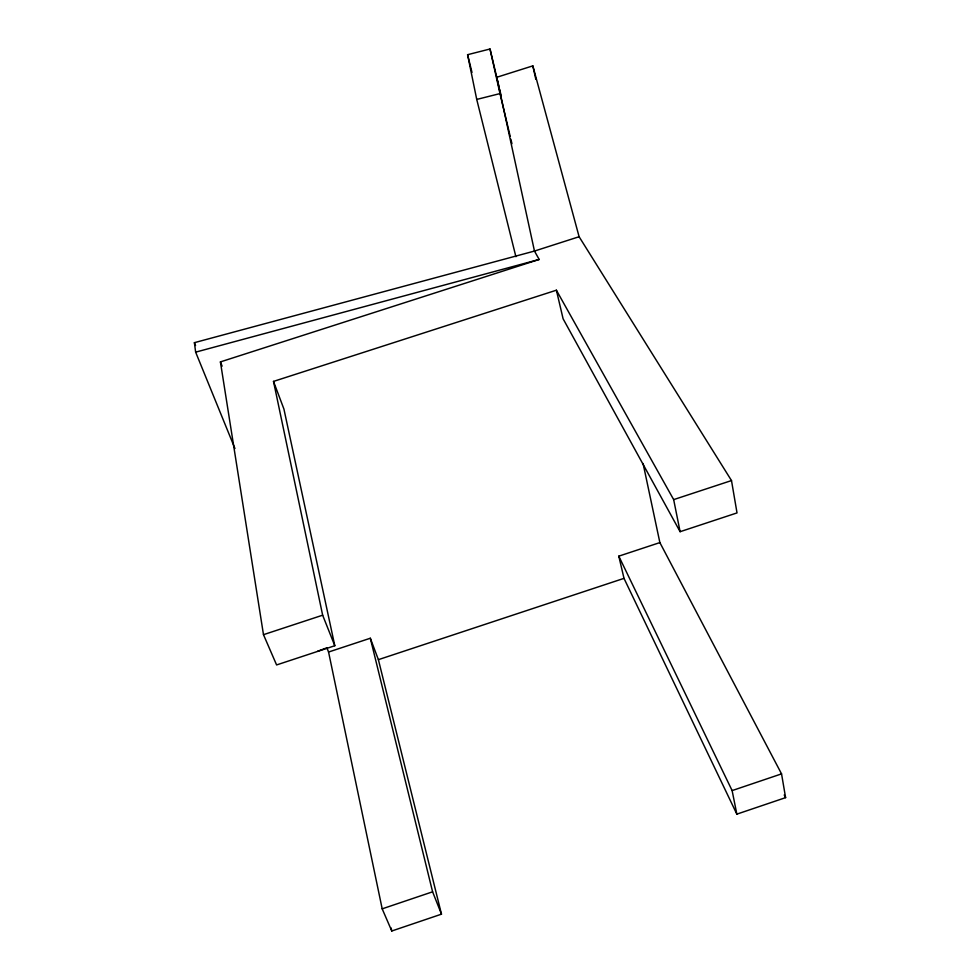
<?xml version="1.0" encoding="UTF-8"?>
<svg xmlns="http://www.w3.org/2000/svg" width="980" height="980" viewBox="0 0 980 980"><rect width="100%" height="100%" fill="white"/><g stroke="black" fill="none" stroke-linecap="round" stroke-linejoin="round"><path stroke-width="1.47" d="M317.63 651.259L326.218 648.037M391.78 931L441.478 914.169L378.39 659.663L370.318 638.237L328.57 652.031L382.188 908.84L391.78 931L391.143 928.011M659.871 542.589L618.797 556.162L624.003 578.359L736.85 814.147L785.605 797.634L781.55 773.882L659.871 542.589L643.088 463.516M382.188 908.84L432.596 891.812L370.318 638.237M736.85 814.147L732.121 790.591L781.55 773.882M378.39 659.663L624.003 578.359M263.485 634.673L322.653 615.195L273.506 381.404L556.395 290.203L673.664 499.616L680.108 531.699L737.021 512.908L731.497 480.568L579.107 236.731L532.838 65.868L496.762 77.273L534.468 251.064L539.172 259.455L220.414 361.902L263.485 634.673L276.593 664.942L334.793 645.734L283.918 409.04L273.506 381.404M673.664 499.616L731.497 480.568M579.107 236.731L534.468 251.064L194.395 342.669L195.645 352.151L234.955 448.546M195.645 352.151L539.172 259.455M515.897 256.687L476.733 99.433L467.595 54.696L490.012 49L496.762 77.273M476.733 99.433L499.984 93.59L490.012 49M680.108 531.699L563.096 318.794L556.395 290.203M784.208 794.939L785.605 797.634M618.797 556.162L732.121 790.591M194.395 342.669L195.547 345.511M326.867 647.78L328.57 652.031M220.414 361.902L222.117 366.152M322.653 615.195L334.793 645.734M432.596 891.812L441.478 914.169M467.595 54.696L471.993 72.447M497.46 80.238L498.881 86.179M499.592 89.143L501.001 95.085M499.984 93.59L510.176 136.281M510.886 139.246L511.952 143.705M532.838 65.868L535.827 79.282"/></g></svg>
